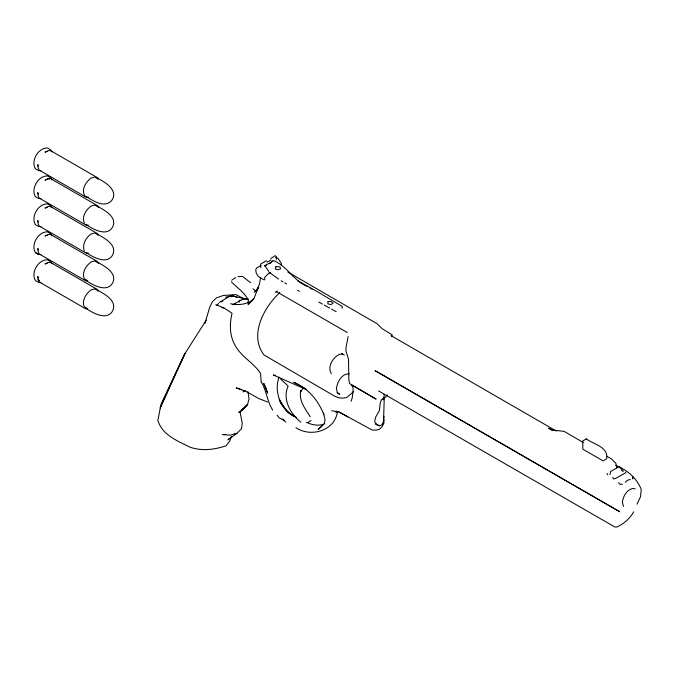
<?xml version="1.0" encoding="UTF-8"?>
<svg xmlns="http://www.w3.org/2000/svg" width="675" height="675" viewBox="0 0 675 675"><rect width="100%" height="100%" fill="white"/><g stroke="black" fill="none" stroke-linecap="round" stroke-linejoin="round"><path stroke-width="1.01" d="M384.092 394.251L384.092 397.238L381.265 400.182L380.219 403.085L379.418 410.594L375.832 416.787L374.735 420.668L375.216 423.006L376.49 424.82M264.684 279.965L264.71 277.4L267.747 274.177L270.371 272.607M281.441 265.562L281.458 263.63L277.999 258.314L275.653 257.394M632.72 478.297L632.745 476.921L632.779 478.853M239.178 302.147L239.228 300.409L240.958 300.544M342.217 308.205L342.276 306.45L315.166 290.393L297.608 280.808M384.05 419.183L383.864 423.352L381.949 426.819L379.519 429.173L376.237 430.127L372.22 430.068L338.698 411.809L331.661 410.797M276.261 259.571L276.455 256.466L275.071 255.682L270.683 258.711M625.767 472.078L625.717 472.66L616.629 477.908L613.811 478.988L612.782 477.326M247.944 303.075L248.324 299.945C244.325 292.469 237.322 287.719 231.348 281.846M240.536 411.252L240.3 413.142L242.283 423.259L241.456 428.743L236.925 433.358L227.99 439.864L229.264 438.404M348.114 336.58L345.971 347.878L345.971 351.084L348.494 359.108L348.84 379.485L349.532 383.51L376.152 399.136L351.287 384.784L352.865 386.977L353.185 389.61L352.24 397.82L351.135 401.296M260.558 277.627L259.58 283.711L254.154 298.181L248.105 304.56L253.775 298.966C247.489 304.594 238.477 305.48 230.512 303.758M384.244 398.199L383.543 421.386L381.957 424.853L379.291 425.824L375.654 423.807M609.981 474.491L610.554 471.572L619.144 466.611L623.278 471.234L621.7 470.374M391.837 336.538L392.175 334.893L382.075 328.632L377.215 323.798L287.803 271.991M300.974 390.386C298.198 400.224 305.37 408.966 310.264 416.787M204.972 323.232L209.756 307.066L212.363 301.784L216.498 297.844L223.298 295.473L235.929 294.578L243.422 298.519M337.433 411.48C335.315 430.726 310.702 437.856 295.945 427.638M300.907 390.454L300.316 392.226L303.193 388.108M279.113 377.097C273.687 391.298 280.454 409.312 294.022 416.365M231.424 436.455L229.567 441.349L226.083 445.787C214.439 449.66 202.222 451.305 190.291 447.28C177.618 440.994 162.422 435.223 157.823 420.407L161.165 403.903L184.942 353.616L206.297 320.077M637.023 504.149L640.508 496.69L641.25 489.417C636.491 477.748 627.185 470.019 615.524 465.227M633.698 511.81C629.944 518.586 623.818 523.851 616.807 527.057L614.722 526.905L378.608 390.943M387.357 394.917L383.088 399.727L383.991 398.064M383.088 399.727L383.957 398.14M258.567 287.179L256.348 290.824L258.12 288.394M335.931 412.619L336.85 411.1M254.171 292.435L258.559 287.297M216.785 305.513L218.616 303.379M239.819 412.577L247.565 404.485L249.058 398.841L247.919 391.643M269.933 263.714L272.7 260.871M279.847 292.587C263.95 306.99 248.653 335.61 264.153 355.075L334.817 396.242L338.276 397.651L342.149 398.157L346.688 397.6L353.641 391.61M322.625 425.419L318.111 429.519L324.456 423.453L324.987 419.352L323.392 412.957L323.857 414.636C318.229 400.309 308.197 388.268 293.709 382.236L305.463 388.851M231.744 280.243L235.642 277.56M241.574 409.725L247.565 404.485L243.464 409.067L238.57 412.349M625.236 482.279L627.446 480.364L630.273 479.368M277.214 290.976L275.594 292.174L276.716 291.777L347.228 332.48M243.008 391.939L245.506 390.386M307.538 422.677L311.099 420.517M219.51 302.366L229.087 296.612L233.044 296.123L247.717 299.422M266.431 260.66L260.651 264.06L260.828 267.73M221.122 301.902L222.792 300.923M235.533 303.303L232.976 304.779L241.625 299.784L245.582 298.898L248.223 299.042M260.896 265.503L256.66 267.95L255.698 269.865L256.323 273.459L258.424 276.522L263.68 279.686M264.608 265.882L273.712 260.626C287.331 266.271 293.659 280.868 307.564 286.512M266.836 262.195L271.097 260.01M47.25 151.301L45.031 152.179L48.389 150.652L50.642 150.677L97.327 177.635M47.25 179.255L45.031 180.132L48.389 178.605L50.642 178.63L97.327 205.58L98.474 207.52M47.25 207.208L45.031 208.086L48.389 206.558L50.642 206.584L97.327 233.533M47.25 235.162L45.031 236.039L48.389 234.512L50.642 234.537L97.327 261.487L98.474 263.427M47.25 263.115L45.031 263.993L48.389 262.465L50.642 262.491L97.327 289.44M231.306 296.798L233.044 296.123M225.551 297.321L232.343 295.312L236.858 297.422M94.348 177.179L91.032 178.107C86.02 181.862 81.489 188.696 84.324 195.058M94.348 233.086L91.032 234.014C85.801 237.769 81.979 244.502 84.324 250.965M324.127 424.052C318.322 426.271 311.799 424.887 306.366 422.272M266.49 265.089L264.668 265.537L268.523 271.088M225.72 434.371L222.657 434.641L230.369 435.147L236.925 433.358L234.892 433.544M342.596 354.004L339.626 354.265C332.994 357.261 327.038 366.652 331.298 373.57M238.013 276.623L242.511 276.446L250.67 282.791M622.417 484.245L620.013 484.27L618.528 482.625M41.057 170.665L38.661 170.632L35.387 168.75C30.662 160.81 38.146 147.842 47.385 147.968L50.659 149.85L51.874 151.917M88.298 197.193L86.054 197.168L39.369 170.21L38.222 168.278L37.859 164.599L38.095 166.168M41.057 198.61L38.661 198.585L35.387 196.703C30.662 188.764 38.146 175.795 47.385 175.922L50.659 177.803L51.874 179.871M88.298 225.138L86.054 225.121L39.369 198.163L38.222 196.222L37.859 192.552L38.095 194.122M41.057 226.564L38.661 226.538L35.387 224.657C30.662 216.717 38.146 203.749 47.385 203.875L50.659 205.757L51.874 207.816M88.298 253.091L86.054 253.066L39.369 226.117L38.222 224.176L37.859 220.506L38.095 222.075M37.294 253.707L38.661 254.492L41.057 254.517M41.057 282.471L38.661 282.445L35.387 280.555C30.662 272.624 38.146 259.656 47.385 259.774L50.659 261.664L51.874 263.723M349.262 373.84C341.592 373.494 337.146 382.193 336.42 388.817L337.306 392.293L339.753 394.445L337.044 392.884M221.948 307.792L223.889 307.91L232.065 313.242C229.475 324.245 229.449 335.669 235.28 345.701C241.473 356.94 253.538 362.728 260.542 373.343L261.191 382.134M635.259 488.835L632.34 488.506C626.451 490.303 622.924 496.623 622.409 502.487L623.523 506.377M275.324 375.41L273.291 374.988L306.29 389.551M241.785 389.737L236.225 387.872L245.852 391.331L258.753 398.52L267.739 402.081M95.327 177.517L97.276 178.183L98.01 179.415M97.276 206.128L94.348 205.132L91.032 206.061C86.02 209.815 81.489 216.65 84.324 223.012M95.327 233.415L97.276 234.082L98.01 235.322M97.276 262.035L94.348 261.039L91.032 261.968C86.02 265.722 81.489 272.557 84.324 278.918L87.725 280.716M215.772 304.703L223.889 307.91M283.576 419.977L279.281 417.943L277.163 415.226M284.563 420.415L282.175 419.226L285.846 422.094M85.168 307.319L87.725 308.669M85.767 224.37C92.475 229.019 107.688 237.668 112.953 226.336C117.062 216.11 103.275 209.63 96.542 205.706M85.767 252.323C92.475 256.973 107.688 265.621 112.953 254.289C117.062 244.063 103.275 237.583 96.542 233.66M85.767 280.277C92.475 284.926 107.688 293.574 112.953 282.243C117.062 272.017 103.275 265.537 96.542 261.613M85.767 308.23C92.475 312.879 107.688 321.528 112.953 310.196C117.062 299.97 103.275 293.49 96.542 289.567M318.71 302.029L322.397 304.062M324.236 305.075L329.763 308.129M331.611 309.142L336.218 311.69M375.933 423.959L379.291 425.824M338.698 411.809L347.887 416.922M391.179 335.703L556.276 431.021M281.129 280.766L282.952 281.821M284.782 282.876L286.605 283.93M297.557 290.258L299.388 291.305M84.054 195.438C91.429 199.395 104.313 209.436 111.839 200.323C119.019 190.088 103.925 181.246 96.542 177.753M48.06 178.597L49.25 179.28M341.66 353.464L344.385 355.033M86.054 281.019L39.369 254.07L38.222 252.129L37.859 248.459L38.095 250.028M51.874 235.769L50.659 233.71L47.385 231.82C38.146 231.702 30.662 244.671 35.387 252.61L36.762 253.395M35.387 252.61L38.661 254.492M38.045 279.804L39.631 280.716M86.054 308.973L39.369 282.023L38.222 280.083L37.859 276.413L38.095 277.982M552.26 430.338L548.615 428.228L552.234 430.059L564.148 431.367L583.2 442.471M606.8 456.216L611.339 458.857L615.904 463.388L616.84 467.792M296.342 417.361L288.301 412.594L280.876 403.422L279.577 400.629M310.23 288.174L312.01 289.288M293.355 415.918L286.065 410.223L279.264 399.229M268.692 271.949L278.573 279.053M252.922 288.799L256.23 291.499M300.881 422.212C290.512 414.163 282.074 399.119 288.141 386.108L280.581 378.945M98.01 291.229L97.276 289.988L94.348 288.993L91.032 289.921C86.02 293.676 81.489 300.51 84.324 306.872M606.994 473.47L607.677 474.753M261.326 382.058C266.625 390.85 267.165 401.507 272.717 410.138M383.982 416.534L384.109 417.555M328.067 301.565L327.797 303.708L330.843 304.72L333.096 303.109L330.86 301.396L328.067 301.565M275.915 266.701L275.24 268.861L277.433 269.798L280.538 268.954L280.041 266.836L275.915 266.701M175.424 373.815L160.093 408.181L184.942 353.616L175.424 373.815M586.356 438.877L582.829 440.91L582.829 449.17L603.129 460.898L606.656 458.857C608.766 446.875 593.46 444.361 586.356 438.877M376.954 371.621L375.072 370.752L619.777 511.768L376.954 371.621M265.942 388.268L263.739 383.425L267.587 393.103L265.942 388.268"/></g></svg>
